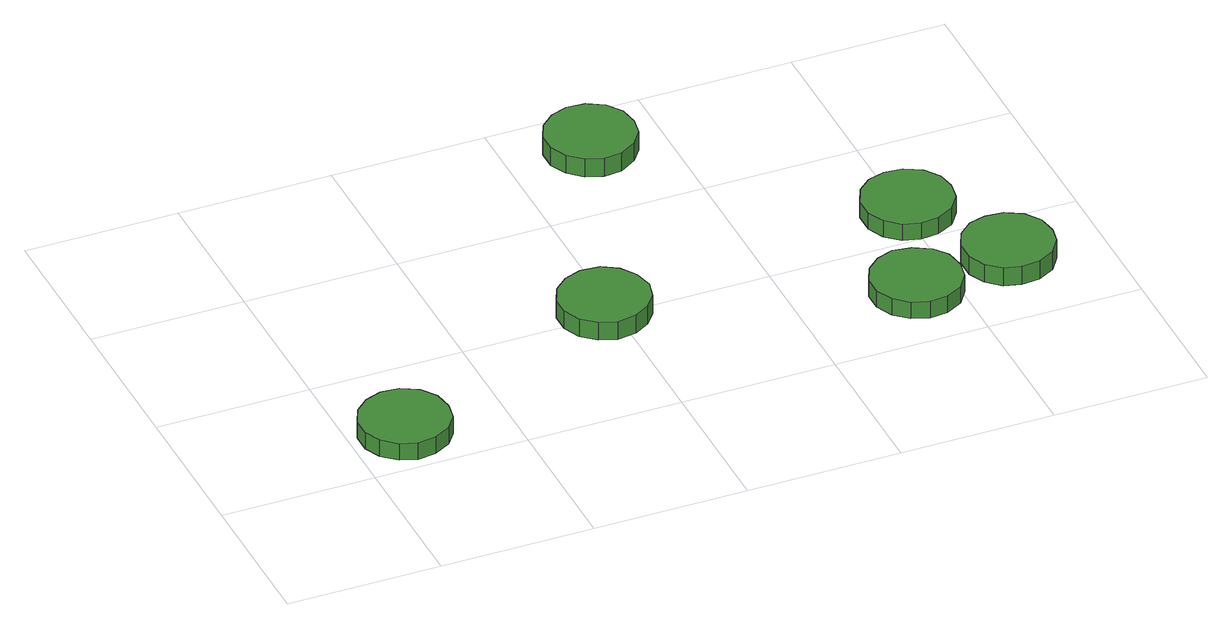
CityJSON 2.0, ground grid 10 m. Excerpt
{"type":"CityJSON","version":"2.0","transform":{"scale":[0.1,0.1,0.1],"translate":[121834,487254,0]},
"CityObjects":{
"tree1":{"type":"SolitaryVegetationObject","attributes":{"function":"something"},"geometry":[{"type":"MultiSurface","lod":"1","boundaries":[[[0,1,2,3,4,5,6,7,8,9,10,11,12,13,14]],[[15,16,17,18,19,20,21,22,23,24,25,26,27,28,29]],[[0,29,28,1]],[[1,28,27,2]],[[2,27,26,3]],[[3,26,25,4]],[[4,25,24,5]],[[5,24,23,6]],[[6,23,22,7]],[[7,22,21,8]],[[8,21,20,9]],[[9,20,19,10]],[[10,19,18,11]],[[11,18,17,12]],[[12,17,16,13]],[[13,16,15,14]],[[14,15,29,0]]]}]},
"tree2":{"type":"SolitaryVegetationObject","attributes":{"function":"something"},"geometry":[{"type":"MultiSurface","lod":"1","boundaries":[[[30,31,32,33,34,35,36,37,38,39,40,41,42,43,44]],[[45,46,47,48,49,50,51,52,53,54,55,56,57,58,59]],[[30,59,58,31]],[[31,58,57,32]],[[32,57,56,33]],[[33,56,55,34]],[[34,55,54,35]],[[35,54,53,36]],[[36,53,52,37]],[[37,52,51,38]],[[38,51,50,39]],[[39,50,49,40]],[[40,49,48,41]],[[41,48,47,42]],[[42,47,46,43]],[[43,46,45,44]],[[44,45,59,30]]]}]},
"tree3":{"type":"SolitaryVegetationObject","attributes":{"function":"something"},"geometry":[{"type":"MultiSurface","lod":"1","boundaries":[[[60,61,62,63,64,65,66,67,68,69,70,71,72,73,74]],[[75,76,77,78,79,80,81,82,83,84,85,86,87,88,89]],[[60,89,88,61]],[[61,88,87,62]],[[62,87,86,63]],[[63,86,85,64]],[[64,85,84,65]],[[65,84,83,66]],[[66,83,82,67]],[[67,82,81,68]],[[68,81,80,69]],[[69,80,79,70]],[[70,79,78,71]],[[71,78,77,72]],[[72,77,76,73]],[[73,76,75,74]],[[74,75,89,60]]]}]},
"tree4":{"type":"SolitaryVegetationObject","attributes":{"function":"something"},"geometry":[{"type":"MultiSurface","lod":"1","boundaries":[[[90,91,92,93,94,95,96,97,98,99,100,101,102,103,104]],[[105,106,107,108,109,110,111,112,113,114,115,116,117,118,119]],[[90,119,118,91]],[[91,118,117,92]],[[92,117,116,93]],[[93,116,115,94]],[[94,115,114,95]],[[95,114,113,96]],[[96,113,112,97]],[[97,112,111,98]],[[98,111,110,99]],[[99,110,109,100]],[[100,109,108,101]],[[101,108,107,102]],[[102,107,106,103]],[[103,106,105,104]],[[104,105,119,90]]]}]},
"tree5":{"type":"SolitaryVegetationObject","attributes":{"function":"something"},"geometry":[{"type":"MultiSurface","lod":"1","boundaries":[[[120,121,122,123,124,125,126,127,128,129,130,131,132,133,134]],[[135,136,137,138,139,140,141,142,143,144,145,146,147,148,149]],[[120,149,148,121]],[[121,148,147,122]],[[122,147,146,123]],[[123,146,145,124]],[[124,145,144,125]],[[125,144,143,126]],[[126,143,142,127]],[[127,142,141,128]],[[128,141,140,129]],[[129,140,139,130]],[[130,139,138,131]],[[131,138,137,132]],[[132,137,136,133]],[[133,136,135,134]],[[134,135,149,120]]]}]},
"tree6":{"type":"SolitaryVegetationObject","attributes":{"function":"something"},"geometry":[{"type":"MultiSurface","lod":"1","boundaries":[[[150,151,152,153,154,155,156,157,158,159,160,161,162,163,164]],[[165,166,167,168,169,170,171,172,173,174,175,176,177,178,179]],[[150,179,178,151]],[[151,178,177,152]],[[152,177,176,153]],[[153,176,175,154]],[[154,175,174,155]],[[155,174,173,156]],[[156,173,172,157]],[[157,172,171,158]],[[158,171,170,159]],[[159,170,169,160]],[[160,169,168,161]],[[161,168,167,162]],[[162,167,166,163]],[[163,166,165,164]],[[164,165,179,150]]]}]}
},
"vertices":[
[63,35,19],[61,47,19],[54,57,19],[43,63,19],[31,64,19],[20,60,19],[11,52,19],[6,41,19],[6,29,19],[11,18,19],[20,10,19],[31,6,19],[43,8,19],[54,14,19],[61,23,19],[61,23,7],[54,14,7],[43,8,7],[31,6,7],[20,10,7],[11,18,7],[6,29,7],[6,41,7],[11,52,7],[20,60,7],[31,64,7],[43,63,7],[54,57,7],[61,47,7],[63,35,7],
[223,103,20],[220,115,20],[213,125,20],[203,131,20],[190,132,20],[179,128,20],[170,120,20],[165,109,20],[165,97,20],[170,86,20],[179,78,20],[190,74,20],[203,76,20],[213,82,20],[220,91,20],[220,91,7],[213,82,7],[203,76,7],[190,74,7],[179,78,7],[170,86,7],[165,97,7],[165,109,7],[170,120,7],[179,128,7],[190,132,7],[203,131,7],[213,125,7],[220,115,7],[223,103,7],
[282,264,19],[280,276,19],[273,286,19],[262,292,19],[250,293,19],[239,289,19],[230,281,19],[225,270,19],[225,258,19],[230,247,19],[239,239,19],[250,235,19],[262,236,19],[273,243,19],[280,252,19],[280,252,6],[273,243,6],[262,236,6],[250,235,6],[239,239,6],[230,247,6],[225,258,6],[225,270,6],[230,281,6],[239,289,6],[250,293,6],[262,292,6],[273,286,6],[280,276,6],[282,264,6],
[403,50,19],[401,62,19],[394,71,19],[383,77,19],[371,79,19],[360,75,19],[351,67,19],[346,56,19],[346,44,19],[351,33,19],[360,25,19],[371,21,19],[383,22,19],[394,28,19],[401,38,19],[401,38,7],[394,28,7],[383,22,7],[371,21,7],[360,25,7],[351,33,7],[346,44,7],[346,56,7],[351,67,7],[360,75,7],[371,79,7],[383,77,7],[394,71,7],[401,62,7],[403,50,7],
[431,129,18],[429,140,18],[422,150,18],[411,156,18],[399,157,18],[388,154,18],[379,146,18],[374,135,18],[374,122,18],[379,111,18],[388,103,18],[399,100,18],[411,101,18],[422,107,18],[429,117,18],[429,117,6],[422,107,6],[411,101,6],[399,100,6],[388,103,6],[379,111,6],[374,122,6],[374,135,6],[379,146,6],[388,154,6],[399,157,6],[411,156,6],[422,150,6],[429,140,6],[431,129,6],
[468,61,19],[466,73,19],[459,83,19],[448,89,19],[436,90,19],[425,87,19],[416,79,19],[411,68,19],[411,55,19],[416,44,19],[425,36,19],[436,33,19],[448,34,19],[459,40,19],[466,50,19],[466,50,6],[459,40,6],[448,34,6],[436,33,6],[425,36,6],[416,44,6],[411,55,6],[411,68,6],[416,79,6],[425,87,6],[436,90,6],[448,89,6],[459,83,6],[466,73,6],[468,61,6]
]}
